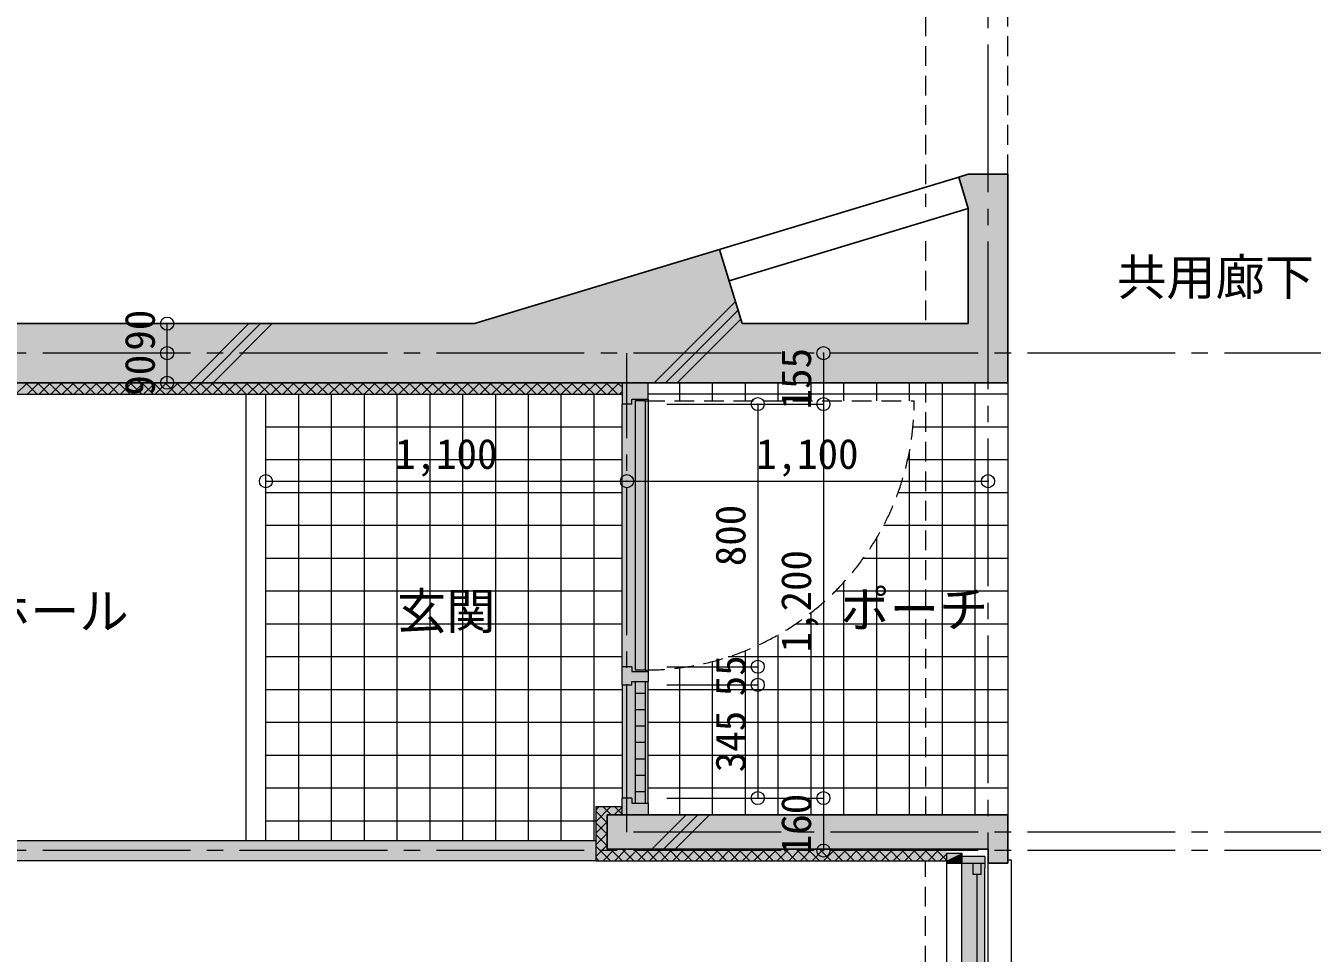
# Model space of a CAD drawing. Units: millimetres at full size, sheet at 1:50. Extents: x -9674 to 9699, y -6794 to 6791.
# Drawn here: x 3816 to 7735, y -576 to 2249 of the extents above; entities that cross this region are included whole.
import ezdxf
from ezdxf.enums import TextEntityAlignment as Align

# ---------------------------------------------------------------- set-up
doc = ezdxf.new("R2010")
doc.units = ezdxf.units.MM
doc.header["$LTSCALE"] = 50
doc.header["$PDMODE"] = 32
doc.header["$PDSIZE"] = 40
doc.linetypes.add('CHAIN2', pattern=[12, 9, -1, 1, -1])
doc.linetypes.add('DASHED1', pattern=[1.8, 1.2, -0.6])
for name, color, linetype, lineweight in [('1-0_芯', 7, 'CHAIN2', 9), ('1-1_躯体', 2, 'Continuous', 25), ('1-2_間仕切', 3, 'Continuous', 18), ('1-3_建具', 3, 'Continuous', 18), ('1-5_設備', 7, 'Continuous', 9), ('1-6_ﾊﾞﾙｺﾆｰ・階段', 7, 'Continuous', 9), ('1-8_ハッチ', 4, 'Continuous', 9), ('1-A_文字', 7, 'Continuous', 9), ('1-B_寸法', 7, 'Continuous', 9), ('1-C_梁', 7, 'DASHED1', 9)]:
    doc.layers.add(name, color=color, linetype=linetype, lineweight=lineweight)
for name, color, linetype in [('4-0', 1, 'Continuous'), ('4-1', 2, 'Continuous'), ('4-2', 4, 'Continuous'), ('4-F', 4, 'Continuous')]:
    doc.layers.add(name, color=color, linetype=linetype)
doc.styles.add('ＭＳ ゴシック', font='')
doc.styles.get('ＭＳ ゴシック').set_extended_font_data('MS Gothic')

msp = doc.modelspace()

# ---------------------------------------------------------------- linework, layer by layer
at = {"layer": '1-0_芯'}
for p, q in [((6747.5, -3658.14), (6747.5, 5061.86)), ((8517.5, 1251.86), (2217.5, 1251.86)), ((5647.5, -206.64), (5647.5, 1251.86)), ((8517.5, -206.64), (5647.5, -206.64)), ((8517.5, -263.14), (2687.5, -263.14))]:
    msp.add_line(p, q, dxfattribs=at)
at = {"layer": '1-1_躯体'}
for p, q in [((5182.5, 1341.86), (6658.56, 1788.11)), ((6658.56, 1788.11), (6687.5, 1796.86)), ((6687.5, 1692.39), (6658.56, 1788.11)), ((5958.8, 1472.08), (6687.5, 1692.39)), ((6687.5, 1341.86), (6687.5, 1692.39)), ((5929.86, 1567.8), (5998.17, 1341.86)), ((2307.5, 1341.86), (5182.5, 1341.86)), ((5998.17, 1341.86), (6687.5, 1341.86)), ((2127.5, 1161.86), (6807.5, 1161.86)), ((5587.5, -154.14), (6807.5, -154.14)), ((5587.5, -154.14), (5587.5, -259.14)), ((5587.5, -259.14), (6747.5, -259.14)), ((6747.5, -259.14), (6747.5, -301.14))]:
    msp.add_line(p, q, dxfattribs=at)
for points in [[(6807.5, 1161.86), (6807.5, 1796.86), (6687.5, 1796.86)], [(6747.5, -301.14), (6807.5, -301.14), (6807.5, -154.14)]]:
    msp.add_lwpolyline(points, dxfattribs=at)
at = {"layer": '1-2_間仕切'}
for p, q in [((5552.5, -233.14), (3567.5, -233.14)), ((5552.5, -294.14), (3567.5, -294.14))]:
    msp.add_line(p, q, dxfattribs=at)
at = {"layer": '1-3_建具'}
for p, q in [((5632.5, 1161.86), (5632.5, 1096.86)), ((5712.5, 1111.86), (5712.5, 1161.86)), ((5632.5, 1132.86), (5632.5, 1111.86)), ((5672.5, 1106.86), (5672.5, 286.86)), ((5702.5, 1106.86), (5672.5, 1106.86)), ((5702.5, 1106.86), (5702.5, 286.86)), ((5662.5, 1096.86), (5632.5, 1096.86)), ((5662.5, 296.86), (5632.5, 296.86)), ((5632.5, 241.86), (5632.5, 296.86)), ((5662.5, 296.86), (5662.5, 281.86)), ((5702.5, 286.86), (5672.5, 286.86)), ((5662.5, -103.14), (5632.5, -103.14)), ((5632.5, -154.14), (5632.5, -103.14)), ((5632.5, -139.14), (5632.5, -118.14)), ((5712.5, -118.14), (5712.5, -154.14)), ((6620.5, -271.14), (6621.53, -271.14)), ((6620.5, -271.14), (6620.5, -301.14)), ((6620.5, -271.14), (6667.5, -271.14)), ((6667.5, -271.14), (6667.5, -301.14)), ((6620.5, -301.14), (6667.5, -301.14)), ((6726.5, -336.14), (6726.5, -301.14)), ((6714.5, -1111.14), (6714.5, -336.14))]:
    msp.add_line(p, q, dxfattribs=at)
at = {"layer": '1-3_建具', "color": 7, "linetype": 'DASHED1', "lineweight": 9}
msp.add_line((5702.5, 1106.86), (6522.5, 1106.86), dxfattribs=at)
at = {"layer": '1-3_建具', "color": 7, "lineweight": 9}
for p, q in [((5712.5, 1111.86), (5712.5, 281.86)), ((5632.5, 296.86), (5632.5, 1096.86)), ((5632.5, 241.86), (5632.5, -103.14)), ((5672.5, 251.86), (5672.5, -118.14)), ((5702.5, 251.86), (5702.5, -118.14)), ((5712.5, -118.14), (5712.5, 251.86)), ((5672.5, 216.86), (5702.5, 216.86)), ((5672.5, 166.86), (5702.5, 166.86)), ((5672.5, 116.86), (5702.5, 116.86)), ((5672.5, 66.86), (5702.5, 66.86)), ((5672.5, 16.86), (5702.5, 16.86)), ((5672.5, -33.14), (5702.5, -33.14)), ((5672.5, -83.14), (5702.5, -83.14)), ((6620.5, -301.14), (6620.5, -1956.14)), ((6737.5, -281.14), (6667.5, -281.14)), ((6667.5, -301.14), (6737.5, -301.14)), ((6667.5, -316.14), (6667.5, -301.14)), ((6737.5, -281.14), (6737.5, -316.14)), ((6807.5, -291.14), (6817.5, -291.14)), ((6817.5, -291.14), (6817.5, -1956.14)), ((6667.5, -1941.14), (6667.5, -316.14)), ((6737.5, -1941.14), (6737.5, -316.14))]:
    msp.add_line(p, q, dxfattribs=at)
at = {"layer": '1-3_建具'}
for points in [[(5662.5, 1096.86), (5662.5, 1111.86), (5712.5, 1111.86)], [(5662.5, 281.86), (5712.5, 281.86), (5712.5, 251.86)], [(5632.5, 241.86), (5662.5, 241.86), (5662.5, 251.86), (5712.5, 251.86)], [(5662.5, -103.14), (5662.5, -118.14), (5712.5, -118.14)], [(6726.5, -336.14), (6702.5, -336.14), (6702.5, -301.14)]]:
    msp.add_lwpolyline(points, dxfattribs=at)
at = {"layer": '1-3_建具', "color": 7, "linetype": 'DASHED1', "lineweight": 9}
msp.add_arc((5702.5, 1106.86), 820, 270, 0, dxfattribs=at)
at = {"layer": '1-5_設備'}
for p, q in [((4487.5, -233.14), (4487.5, 1126.86)), ((4547.5, -233.14), (4547.5, 1126.86))]:
    msp.add_line(p, q, dxfattribs=at)
at = {"layer": '1-6_ﾊﾞﾙｺﾆｰ・階段', "color": 4}
for p, q in [((5807.5, 1161.86), (5807.5, 1106.86)), ((5907.5, 1161.86), (5907.5, 1106.86)), ((6007.5, 1161.86), (6007.5, 1106.86)), ((6107.5, 1161.86), (6107.5, 1106.86)), ((6207.5, 1161.86), (6207.5, 1106.86)), ((6307.5, 1161.86), (6307.5, 1106.86)), ((6407.5, 1161.86), (6407.5, 1106.86)), ((6507.5, 1161.86), (6507.5, 1106.86)), ((6607.5, 1161.86), (6607.5, -154.14)), ((6707.5, 1161.86), (6707.5, -154.14)), ((6807.5, 1161.86), (6807.5, -154.14)), ((4647.5, -233.14), (4647.5, 1126.86)), ((4747.5, -233.14), (4747.5, 1126.86)), ((4847.5, -233.14), (4847.5, 1126.86)), ((4947.5, -233.14), (4947.5, 1126.86)), ((5047.5, -233.14), (5047.5, 1126.86)), ((5147.5, -233.14), (5147.5, 1126.86)), ((5247.5, -233.14), (5247.5, 1126.86)), ((5347.5, -233.14), (5347.5, 1126.86)), ((5447.5, -233.14), (5447.5, 1126.86)), ((5547.5, -233.14), (5547.5, 1126.86)), ((6807.5, 1126.86), (5712.5, 1126.86)), ((5632.5, 1026.86), (4547.5, 1026.86)), ((6807.5, 1026.86), (6518.59, 1026.86)), ((6507.5, 950.73), (6507.5, -154.14)), ((5632.5, 926.86), (4547.5, 926.86)), ((6807.5, 926.86), (6502.5, 926.86)), ((5632.5, 826.86), (4547.5, 826.86)), ((6807.5, 826.86), (6473.21, 826.86)), ((5632.5, 726.86), (4547.5, 726.86)), ((6807.5, 726.86), (6429.14, 726.86)), ((6407.5, 688.08), (6407.5, -154.14)), ((5632.5, 626.86), (4547.5, 626.86)), ((6807.5, 626.86), (6367.33, 626.86)), ((6307.5, 553.34), (6307.5, -154.14)), ((5632.5, 526.86), (4547.5, 526.86)), ((6807.5, 526.86), (6282.15, 526.86)), ((6207.5, 460.81), (6207.5, -154.14)), ((5632.5, 426.86), (4547.5, 426.86)), ((6107.5, 393.85), (6107.5, -154.14)), ((6807.5, 426.86), (6160.76, 426.86)), ((5632.5, 326.86), (4547.5, 326.86)), ((6807.5, 326.86), (5955.48, 326.86)), ((6007.5, 345.69), (6007.5, -154.14)), ((5807.5, 293.61), (5807.5, -154.14)), ((5907.5, 312.89), (5907.5, -154.14)), ((5632.5, 226.86), (4547.5, 226.86)), ((6807.5, 226.86), (5712.5, 226.86)), ((5632.5, 126.86), (4547.5, 126.86)), ((6807.5, 126.86), (5712.5, 126.86)), ((5632.5, 26.86), (4547.5, 26.86)), ((6807.5, 26.86), (5712.5, 26.86)), ((5632.5, -73.14), (4547.5, -73.14)), ((6807.5, -73.14), (5712.5, -73.14)), ((5552.5, -173.14), (4547.5, -173.14))]:
    msp.add_line(p, q, dxfattribs=at)
at = {"layer": '1-8_ハッチ'}
for p, q in [((5729.99, 1161.86), (5977.7, 1409.57)), ((5765.34, 1161.86), (5985.91, 1382.42)), ((4315.77, 1161.86), (4495.77, 1341.86)), ((4351.13, 1161.86), (4531.13, 1341.86)), ((4386.49, 1161.86), (4566.49, 1341.86)), ((5800.7, 1161.86), (5994.11, 1355.27)), ((3785.8, 1126.86), (3820.8, 1161.86)), ((3815.95, 1161.86), (3850.95, 1126.86)), ((3821.16, 1126.86), (3856.16, 1161.86)), ((3851.31, 1161.86), (3886.31, 1126.86)), ((3856.51, 1126.86), (3891.51, 1161.86)), ((3886.66, 1161.86), (3921.66, 1126.86)), ((3891.87, 1126.86), (3926.87, 1161.86)), ((3922.02, 1161.86), (3957.02, 1126.86)), ((3927.22, 1126.86), (3962.22, 1161.86)), ((3957.37, 1161.86), (3992.37, 1126.86)), ((3962.58, 1126.86), (3997.58, 1161.86)), ((3992.73, 1161.86), (4027.73, 1126.86)), ((3997.93, 1126.86), (4032.93, 1161.86)), ((4028.09, 1161.86), (4063.09, 1126.86)), ((4033.29, 1126.86), (4068.29, 1161.86)), ((4063.44, 1161.86), (4098.44, 1126.86)), ((4068.64, 1126.86), (4103.64, 1161.86)), ((4098.8, 1161.86), (4133.8, 1126.86)), ((4104, 1126.86), (4139, 1161.86)), ((4134.15, 1161.86), (4169.15, 1126.86)), ((4139.35, 1126.86), (4174.35, 1161.86)), ((4169.51, 1161.86), (4204.51, 1126.86)), ((4174.71, 1126.86), (4209.71, 1161.86)), ((4204.86, 1161.86), (4239.86, 1126.86)), ((4210.06, 1126.86), (4245.06, 1161.86)), ((4240.22, 1161.86), (4275.22, 1126.86)), ((4245.42, 1126.86), (4280.42, 1161.86)), ((4275.57, 1161.86), (4310.57, 1126.86)), ((4280.77, 1126.86), (4315.77, 1161.86)), ((4310.93, 1161.86), (4345.93, 1126.86)), ((4316.13, 1126.86), (4351.13, 1161.86)), ((4346.28, 1161.86), (4381.28, 1126.86)), ((4351.49, 1126.86), (4386.49, 1161.86)), ((4381.64, 1161.86), (4416.64, 1126.86)), ((4386.84, 1126.86), (4421.84, 1161.86)), ((4416.99, 1161.86), (4451.99, 1126.86)), ((4422.2, 1126.86), (4457.2, 1161.86)), ((4452.35, 1161.86), (4487.35, 1126.86)), ((4457.55, 1126.86), (4492.55, 1161.86)), ((4487.7, 1161.86), (4522.7, 1126.86)), ((4492.91, 1126.86), (4527.91, 1161.86)), ((4523.06, 1161.86), (4558.06, 1126.86)), ((4528.26, 1126.86), (4563.26, 1161.86)), ((4558.42, 1161.86), (4593.42, 1126.86)), ((4563.62, 1126.86), (4598.62, 1161.86)), ((4593.77, 1161.86), (4628.77, 1126.86)), ((4598.97, 1126.86), (4633.97, 1161.86)), ((4629.13, 1161.86), (4664.13, 1126.86)), ((4634.33, 1126.86), (4669.33, 1161.86)), ((4664.48, 1161.86), (4699.48, 1126.86)), ((4669.68, 1126.86), (4704.68, 1161.86)), ((4699.84, 1161.86), (4734.84, 1126.86)), ((4705.04, 1126.86), (4740.04, 1161.86)), ((4735.19, 1161.86), (4770.19, 1126.86)), ((4740.39, 1126.86), (4775.39, 1161.86)), ((4770.55, 1161.86), (4805.55, 1126.86)), ((4775.75, 1126.86), (4810.75, 1161.86)), ((4805.9, 1161.86), (4840.9, 1126.86)), ((4811.1, 1126.86), (4846.1, 1161.86)), ((4841.26, 1161.86), (4876.26, 1126.86)), ((4846.46, 1126.86), (4881.46, 1161.86)), ((4876.61, 1161.86), (4911.61, 1126.86)), ((4881.82, 1126.86), (4916.82, 1161.86)), ((4911.97, 1161.86), (4946.97, 1126.86)), ((4917.17, 1126.86), (4952.17, 1161.86)), ((4947.32, 1161.86), (4982.32, 1126.86)), ((4952.53, 1126.86), (4987.53, 1161.86)), ((4982.68, 1161.86), (5017.68, 1126.86)), ((4987.88, 1126.86), (5022.88, 1161.86)), ((5018.03, 1161.86), (5053.03, 1126.86)), ((5023.24, 1126.86), (5058.24, 1161.86)), ((5053.39, 1161.86), (5088.39, 1126.86)), ((5058.59, 1126.86), (5093.59, 1161.86)), ((5088.75, 1161.86), (5123.75, 1126.86)), ((5093.95, 1126.86), (5128.95, 1161.86)), ((5124.1, 1161.86), (5159.1, 1126.86)), ((5129.3, 1126.86), (5164.3, 1161.86)), ((5159.46, 1161.86), (5194.46, 1126.86)), ((5164.66, 1126.86), (5199.66, 1161.86)), ((5194.81, 1161.86), (5229.81, 1126.86)), ((5200.01, 1126.86), (5235.01, 1161.86)), ((5230.17, 1161.86), (5265.17, 1126.86)), ((5235.37, 1126.86), (5270.37, 1161.86)), ((5265.52, 1161.86), (5300.52, 1126.86)), ((5270.72, 1126.86), (5305.72, 1161.86)), ((5300.88, 1161.86), (5335.88, 1126.86)), ((5306.08, 1126.86), (5341.08, 1161.86)), ((5336.23, 1161.86), (5371.23, 1126.86)), ((5341.43, 1126.86), (5376.43, 1161.86)), ((5371.59, 1161.86), (5406.59, 1126.86)), ((5376.79, 1126.86), (5411.79, 1161.86)), ((5406.94, 1161.86), (5441.94, 1126.86)), ((5412.15, 1126.86), (5447.15, 1161.86)), ((5442.3, 1161.86), (5477.3, 1126.86)), ((5447.5, 1126.86), (5482.5, 1161.86)), ((5477.65, 1161.86), (5512.65, 1126.86)), ((5482.86, 1126.86), (5517.86, 1161.86)), ((5513.01, 1161.86), (5548.01, 1126.86)), ((5518.21, 1126.86), (5553.21, 1161.86)), ((5548.36, 1161.86), (5583.36, 1126.86)), ((5553.57, 1126.86), (5588.57, 1161.86)), ((5583.72, 1161.86), (5618.72, 1126.86)), ((5588.92, 1126.86), (5623.92, 1161.86)), ((5619.08, 1161.86), (5632.5, 1148.43)), ((2127.5, 1126.86), (5632.5, 1126.86)), ((5624.28, 1126.86), (5632.5, 1135.08)), ((5552.5, -129.14), (5632.5, -129.14)), ((5552.5, -175.07), (5598.42, -129.14)), ((5552.5, -139.71), (5563.07, -129.14)), ((5552.5, -143.13), (5587.5, -178.13)), ((5573.87, -129.14), (5598.87, -154.14)), ((5608.78, -154.14), (5632.5, -130.42)), ((5609.22, -129.14), (5632.5, -152.42)), ((5723.2, -259.14), (5828.2, -154.14)), ((5758.56, -259.14), (5863.56, -154.14)), ((5793.91, -259.14), (5898.91, -154.14)), ((5552.5, -210.42), (5587.5, -175.42)), ((5552.5, -178.49), (5587.5, -213.49)), ((5552.5, -245.78), (5587.5, -210.78)), ((5552.5, -213.84), (5587.5, -248.84)), ((5552.5, -281.13), (5587.5, -246.13)), ((5552.5, -249.2), (5597.45, -294.14)), ((5574.84, -294.14), (5609.84, -259.14)), ((5597.8, -259.14), (5632.8, -294.14)), ((5610.2, -294.14), (5645.2, -259.14)), ((5633.16, -259.14), (5668.16, -294.14)), ((5645.55, -294.14), (5680.55, -259.14)), ((5668.51, -259.14), (5703.51, -294.14)), ((5680.91, -294.14), (5715.91, -259.14)), ((5703.87, -259.14), (5738.87, -294.14)), ((5716.26, -294.14), (5751.26, -259.14)), ((5739.22, -259.14), (5774.22, -294.14)), ((5751.62, -294.14), (5786.62, -259.14)), ((5774.58, -259.14), (5809.58, -294.14)), ((5786.97, -294.14), (5821.97, -259.14)), ((5809.93, -259.14), (5844.93, -294.14)), ((5822.33, -294.14), (5857.33, -259.14)), ((5845.29, -259.14), (5880.29, -294.14)), ((5857.68, -294.14), (5892.68, -259.14)), ((5880.64, -259.14), (5915.64, -294.14)), ((5893.04, -294.14), (5928.04, -259.14)), ((5916, -259.14), (5951, -294.14)), ((5928.4, -294.14), (5963.4, -259.14)), ((5951.35, -259.14), (5986.35, -294.14)), ((5963.75, -294.14), (5998.75, -259.14)), ((5986.71, -259.14), (6021.71, -294.14)), ((5999.11, -294.14), (6034.11, -259.14)), ((6022.06, -259.14), (6057.06, -294.14)), ((6034.46, -294.14), (6069.46, -259.14)), ((6057.42, -259.14), (6092.42, -294.14)), ((6069.82, -294.14), (6104.82, -259.14)), ((6092.78, -259.14), (6127.78, -294.14)), ((6105.17, -294.14), (6140.17, -259.14)), ((6128.13, -259.14), (6163.13, -294.14)), ((6140.53, -294.14), (6175.53, -259.14)), ((6163.49, -259.14), (6198.49, -294.14)), ((6175.88, -294.14), (6210.88, -259.14)), ((6198.84, -259.14), (6233.84, -294.14)), ((6211.24, -294.14), (6246.24, -259.14)), ((6234.2, -259.14), (6269.2, -294.14)), ((6246.59, -294.14), (6281.59, -259.14)), ((6269.55, -259.14), (6304.55, -294.14)), ((6281.95, -294.14), (6316.95, -259.14)), ((6304.91, -259.14), (6339.91, -294.14)), ((6317.3, -294.14), (6352.3, -259.14)), ((6340.26, -259.14), (6375.26, -294.14)), ((6352.66, -294.14), (6387.66, -259.14)), ((6375.62, -259.14), (6410.62, -294.14)), ((6388.01, -294.14), (6423.01, -259.14)), ((6410.97, -259.14), (6445.97, -294.14)), ((6423.37, -294.14), (6458.37, -259.14)), ((6446.33, -259.14), (6481.33, -294.14)), ((6458.73, -294.14), (6493.73, -259.14)), ((6481.68, -259.14), (6516.68, -294.14)), ((6494.08, -294.14), (6529.08, -259.14)), ((6517.04, -259.14), (6552.04, -294.14)), ((6529.44, -294.14), (6564.44, -259.14)), ((6552.39, -259.14), (6587.39, -294.14)), ((6564.79, -294.14), (6599.79, -259.14)), ((6587.75, -259.14), (6620.5, -291.89)), ((6600.15, -294.14), (6620.5, -273.79)), ((5552.5, -284.55), (5562.09, -294.14))]:
    msp.add_line(p, q, dxfattribs=at)
msp.add_lwpolyline([(5552.5, -129.14), (5552.5, -294.14), (6620.5, -294.14)], dxfattribs=at)
at = {"layer": '1-B_寸法'}
for p, q in [((4246.6, 1251.86), (4246.6, 1341.86)), ((4246.6, 1161.86), (4246.6, 1251.86)), ((6245.96, 1251.86), (6245.96, 1096.86)), ((5769.11, 1096.86), (6245.96, 1096.86)), ((6045.96, 1096.86), (6045.96, 296.86)), ((6245.96, 1096.86), (6245.96, -103.14)), ((4547.5, 861.86), (5647.5, 861.86)), ((5647.5, 861.86), (6747.5, 861.86)), ((5769.11, 296.86), (6045.96, 296.86)), ((6045.96, 296.86), (6045.96, 241.86)), ((5769.11, 241.86), (6045.96, 241.86)), ((6045.96, 241.86), (6045.96, -103.14)), ((5769.11, -103.14), (6245.96, -103.14)), ((6245.96, -103.14), (6245.96, -263.14))]:
    msp.add_line(p, q, dxfattribs=at)
at = {"layer": '1-B_寸法', "color": 3}
for p in [(4246.6, 1341.86), (4246.6, 1251.86), (6245.96, 1251.86), (4246.6, 1161.86), (6045.96, 1096.86), (6245.96, 1096.86), (4547.5, 861.86), (5647.5, 861.86), (6747.5, 861.86), (6045.96, 296.86), (6045.96, 241.86), (6045.96, -103.14), (6245.96, -103.14), (6245.96, -263.14)]:
    msp.add_point(p, dxfattribs=at)
at = {"layer": '1-C_梁'}
for p, q in [((6557.5, 3176.86), (6557.5, 1697.09)), ((6807.5, 1796.86), (6807.5, 3176.86)), ((6557.5, 1592.62), (6557.5, 1341.86)), ((6557.5, 1161.86), (6557.5, -154.14)), ((6557.5, -1963.14), (6557.5, -294.14))]:
    msp.add_line(p, q, dxfattribs=at)
at = {"layer": '4-0'}
for points in [[(6658.56, 1788.11), (6687.5, 1796.86), (6687.5, 1692.39), (6807.5, 1796.86)], [(6807.5, 1796.86), (6807.5, 1161.86), (6687.5, 1692.39)], [(6807.5, 1161.86), (6687.5, 1341.86), (6687.5, 1692.39)], [(5182.5, 1341.86), (5929.86, 1567.8), (5998.17, 1341.86)], [(6807.5, 1161.86), (6687.5, 1341.86), (2127.5, 1161.86), (2307.5, 1341.86)], [(6807.5, -154.14), (6747.5, -259.14), (5587.5, -259.14)], [(6807.5, -154.14), (5587.5, -259.14), (5587.5, -154.14)], [(6807.5, -154.14), (6807.5, -301.14), (6747.5, -301.14)], [(6807.5, -154.14), (6747.5, -301.14), (6747.5, -259.14)]]:
    msp.add_solid(points, dxfattribs=at)
at = {"layer": '4-1'}
for points in [[(5712.5, 1161.86), (5632.5, 1161.86), (5712.5, -154.14), (5632.5, -154.14)], [(6667.5, -281.14), (6737.5, -281.14), (6667.5, -1976.14), (6737.5, -1976.14)]]:
    msp.add_solid(points, dxfattribs=at)
at = {"layer": '4-2'}
msp.add_solid([(3567.5, -294.14), (3567.5, -233.14), (5552.5, -294.14), (5552.5, -233.14)], dxfattribs=at)
at = {"layer": '4-F'}
for points in [[(2127.5, 1126.86), (2127.5, 1161.86), (5632.5, 1126.86), (5632.5, 1161.86)], [(5632.5, -129.14), (5632.5, -154.14), (5552.5, -129.14), (5587.5, -154.14)], [(5552.5, -294.14), (5587.5, -259.14), (5552.5, -129.14), (5587.5, -154.14)], [(5552.5, -294.14), (5587.5, -259.14), (6620.5, -271.14)], [(5552.5, -294.14), (6620.5, -271.14), (6667.5, -271.14)], [(6667.5, -271.14), (6620.5, -294.14), (5552.5, -294.14)], [(6620.5, -271.14), (6620.55, -259.15), (5587.5, -259.14)], [(6667.5, -271.14), (6667.5, -301.14), (6620.5, -301.14)], [(6667.5, -271.14), (6620.5, -301.14), (6620.5, -294.14)]]:
    msp.add_solid(points, dxfattribs=at)

# ---------------------------------------------------------------- texts
at = {"layer": '1-A_文字', "style": 'ＭＳ ゴシック'}
for s, p in [('共用廊下', (7140.76, 1395.5)), ('ホール', (3679.3, 378.41)), ('玄関', (4946.79, 378.34)), ('ポーチ', (6297.93, 384.25))]:
    msp.add_text(s, height=110, dxfattribs=at).set_placement(p, align=Align.BOTTOM_LEFT)
at = {"layer": '1-B_寸法', "style": 'ＭＳ ゴシック'}
for s, p in [('90', (4236.6, 1259.52)), ('155', (6235.96, 1080.61)), ('90', (4236.6, 1122.51)), ('800', (6035.96, 603.11)), ('1,200', (6235.96, 340.61)), ('55', (6035.96, 206.86)), ('345', (6035.96, -24.39)), ('160', (6235.96, -276.89))]:
    msp.add_text(s, height=91.64, rotation=90, dxfattribs=at).set_placement(p, align=Align.BOTTOM_LEFT)
for p in [(4941.25, 871.86), (6041.25, 871.86)]:
    msp.add_text('1,100', height=91.64, dxfattribs=at).set_placement(p, align=Align.BOTTOM_LEFT)

doc.saveas('drawing.dxf')
